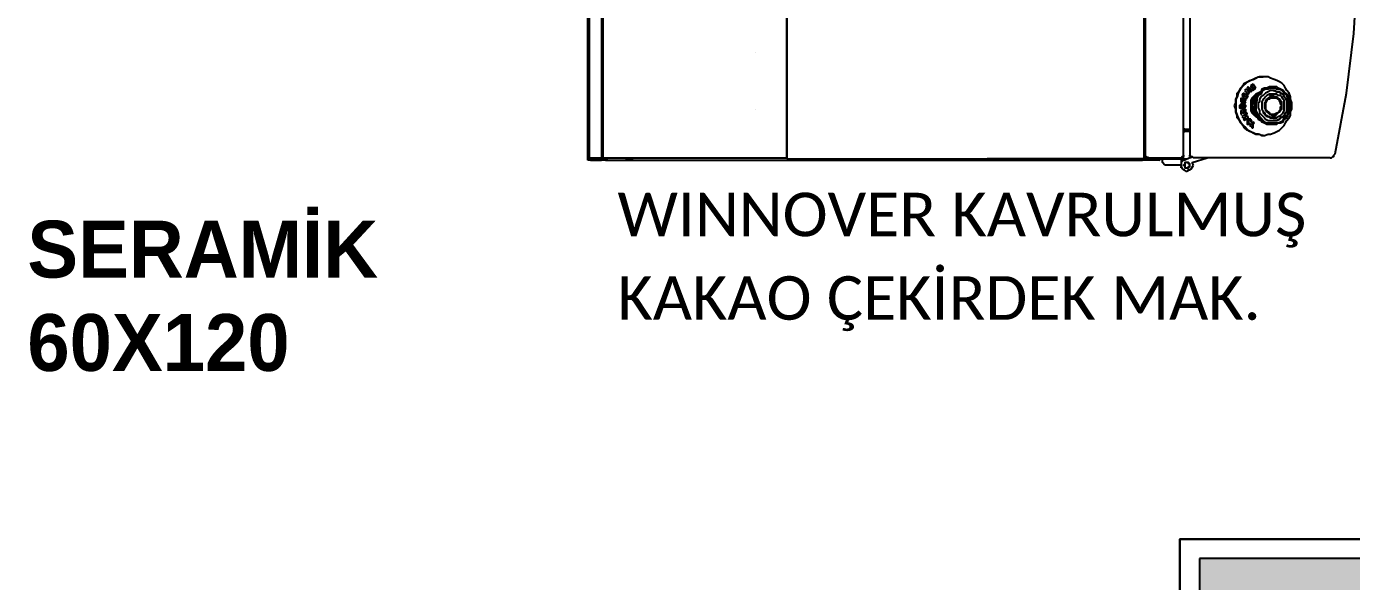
# Model space of a CAD drawing. Header units: millimetres. Extents: x 933584 to 974011, y 4545988 to 4553664.
# Drawn here: x 940089.8 to 940226.6, y 4547063.2 to 4547120.4 of the extents above; entities that cross this region are included whole.
import ezdxf

# ---------------------------------------------------------------- set-up
doc = ezdxf.new("R2010")
doc.units = ezdxf.units.MM
doc.linetypes.add('568_AVN_KES_01$0$HIDDEN', pattern=[0.375, 0.25, -0.125])
doc.layers.get('0').update_dxf_attribs({"color": 255})
for name, color, linetype in [('0-EST-MEA', 10, 'Continuous'), ('0-HSL-HTC_200', 1, 'Continuous'), ('0-LNS-SPL', 13, '568_AVN_KES_01$0$HIDDEN'), ('0-TXT-XBX_20', 3, 'Continuous'), ('2-SPS-RCN', 2, 'Continuous'), ('8-KBT-KEQ', 4, 'Continuous')]:
    doc.layers.add(name, color=color, linetype=linetype)
doc.styles.add('Calibri$001H0', font='calibri.ttf')
doc.styles.add('Century Gothic_B_3', font='GOTHICB.TTF', dxfattribs={"height": 4})

# ---------------------------------------------------------------- blocks, each defined once
blk = doc.blocks.new('FDSVBDVBDZVB')
at = {"layer": '0-HSL-HTC_200'}
h = blk.add_hatch(dxfattribs=at)
h.set_pattern_fill('ANSI33', color=256)
h.set_pattern_definition([(45, (935941.6384, 4550274.5564), (-4.490128, 4.490128), []), (45, (935946.1285, 4550274.5564), (-4.490128, 4.490128), [3.175, -1.5875])])
h.paths.add_polyline_path([(941208.16, 4549972.76), (941173.16, 4549972.76), (941173.16, 4548702.89), (941153.16, 4548702.89), (941153.16, 4548588.89), (941173.16, 4548588.89), (941173.16, 4548512.76), (941208.16, 4548512.76)])
at = {"layer": '2-SPS-RCN'}
blk.add_lwpolyline([(941208.16, 4549972.76), (941173.16, 4549972.76), (941173.16, 4548702.89), (941153.16, 4548702.89), (941153.16, 4548588.89), (941173.16, 4548588.89), (941173.16, 4548512.76), (941208.16, 4548512.76)], close=True, dxfattribs=at)
blk = doc.blocks.new('DBXCBXC')
at = {"layer": '8-KBT-KEQ'}
for p, q in [((940421.89, 4546770.86), (940421.89, 4546665.47)), ((940420.35, 4546665.22), (940420.35, 4546710.66)), ((940481.84, 4546665.73), (940481.84, 4546709.89)), ((940482.48, 4546709.89), (940482.48, 4546665.73)), ((940420.48, 4546709.76), (940420.48, 4546665.47)), ((940421.76, 4546709.76), (940421.76, 4546665.47)), ((940477.73, 4546686.01), (940477.73, 4546665.34)), ((940477.86, 4546686.01), (940477.86, 4546666.63)), ((940440.89, 4546665.34), (940440.89, 4546680.62)), ((940440.89, 4546680.62), (940440.89, 4546665.47)), ((940440.89, 4546678.57), (940440.89, 4546678.57)), ((940437.68, 4546676.38), (940437.68, 4546676.38)), ((940440.89, 4546676.9), (940440.89, 4546676.9)), ((940489.03, 4546673.05), (940488.77, 4546672.92)), ((940489.29, 4546672.66), (940489.03, 4546673.05)), ((940489.29, 4546672.66), (940489.03, 4546673.05)), ((940490.06, 4546673.82), (940490.06, 4546673.82)), ((940487.75, 4546671.63), (940487.75, 4546671.51)), ((940488.26, 4546671.51), (940487.75, 4546671.63)), ((940488.26, 4546671.51), (940487.75, 4546671.63)), ((940488, 4546672.15), (940487.87, 4546671.89)), ((940487.87, 4546671.89), (940488, 4546671.76)), ((940488.52, 4546671.89), (940488, 4546672.15)), ((940488.52, 4546671.89), (940488, 4546672.15)), ((940488.13, 4546672.02), (940488, 4546671.76)), ((940488, 4546672.02), (940488.13, 4546672.02)), ((940488, 4546671.76), (940488, 4546672.02)), ((940488, 4546671.76), (940488, 4546672.02)), ((940488, 4546672.02), (940488, 4546672.02)), ((940488, 4546671.76), (940488.13, 4546671.76)), ((940488.26, 4546672.53), (940488.13, 4546672.4)), ((940488.13, 4546672.4), (940488.52, 4546672.02)), ((940488.13, 4546671.76), (940488.26, 4546671.89)), ((940488.13, 4546671.76), (940488.26, 4546671.89)), ((940488.52, 4546672.4), (940488.26, 4546672.53)), ((940488.52, 4546672.4), (940488.26, 4546672.53)), ((940488.39, 4546671.89), (940488.26, 4546671.63)), ((940488.26, 4546671.89), (940488.39, 4546671.89)), ((940488.26, 4546671.63), (940488.52, 4546671.89)), ((940488.26, 4546671.89), (940488.26, 4546671.89)), ((940488.26, 4546671.63), (940488.39, 4546671.63)), ((940488.52, 4546672.79), (940488.39, 4546672.66)), ((940488.39, 4546672.66), (940488.52, 4546672.4)), ((940488.39, 4546672.4), (940488.64, 4546672.28)), ((940488.64, 4546672.15), (940488.39, 4546672.4)), ((940488.64, 4546672.15), (940488.39, 4546672.4)), ((940488.39, 4546672.4), (940488.39, 4546672.4)), ((940488.39, 4546671.63), (940488.52, 4546671.89)), ((940488.9, 4546672.4), (940488.52, 4546672.79)), ((940488.9, 4546672.4), (940488.52, 4546672.79)), ((940488.52, 4546672.53), (940488.77, 4546672.28)), ((940488.64, 4546672.28), (940488.52, 4546672.53)), ((940488.64, 4546672.28), (940488.52, 4546672.53)), ((940488.52, 4546672.53), (940488.52, 4546672.53)), ((940488.52, 4546672.4), (940488.52, 4546672.4)), ((940488.52, 4546672.02), (940488.64, 4546672.15)), ((940488.52, 4546672.02), (940488.64, 4546672.15)), ((940488.52, 4546671.89), (940488.52, 4546671.89)), ((940488.64, 4546672.28), (940488.64, 4546672.28)), ((940488.64, 4546672.28), (940488.64, 4546672.28)), ((940488.64, 4546672.28), (940488.64, 4546672.28)), ((940488.64, 4546672.15), (940488.64, 4546672.15)), ((940489.03, 4546672.92), (940488.77, 4546672.79)), ((940488.77, 4546672.79), (940488.9, 4546672.92)), ((940488.77, 4546672.92), (940488.77, 4546672.79)), ((940488.77, 4546672.79), (940488.9, 4546672.92)), ((940488.77, 4546672.79), (940488.9, 4546672.66)), ((940488.77, 4546672.28), (940488.9, 4546672.4)), ((940488.77, 4546672.28), (940488.9, 4546672.4)), ((940488.9, 4546672.92), (940489.03, 4546672.92)), ((940488.9, 4546672.92), (940488.9, 4546672.92)), ((940488.9, 4546672.66), (940489.03, 4546672.79)), ((940488.9, 4546672.66), (940489.03, 4546672.79)), ((940489.16, 4546672.66), (940488.9, 4546672.53)), ((940488.9, 4546672.53), (940489.03, 4546672.4)), ((940488.9, 4546672.4), (940488.9, 4546672.4)), ((940489.03, 4546672.79), (940489.16, 4546672.66)), ((940489.03, 4546672.79), (940489.03, 4546672.79)), ((940489.03, 4546672.4), (940489.29, 4546672.66)), ((940489.03, 4546672.4), (940489.29, 4546672.66)), ((940489.29, 4546672.66), (940489.29, 4546672.66)), ((940490.7, 4546671.89), (940490.83, 4546672.02)), ((940490.7, 4546671.89), (940490.83, 4546672.02)), ((940490.83, 4546671.89), (940490.7, 4546671.89)), ((940490.7, 4546671.89), (940490.7, 4546671.89)), ((940490.83, 4546671.89), (940490.7, 4546671.89)), ((940490.83, 4546672.02), (940490.83, 4546672.02)), ((940490.83, 4546671.89), (940490.83, 4546671.89)), ((940490.83, 4546671.89), (940490.83, 4546671.89)), ((940490.96, 4546672.79), (940491.08, 4546672.79)), ((940491.08, 4546672.02), (940491.08, 4546672.02)), ((940491.08, 4546672.02), (940491.08, 4546672.02)), ((940491.21, 4546672.02), (940491.08, 4546671.89)), ((940491.08, 4546671.89), (940491.08, 4546671.89)), ((940491.08, 4546671.76), (940491.08, 4546671.76)), ((940437.68, 4546670.48), (940437.68, 4546670.48)), ((940487.75, 4546671.25), (940487.87, 4546671.25)), ((940487.87, 4546670.86), (940487.75, 4546670.86)), ((940487.75, 4546670.86), (940487.75, 4546670.74)), ((940487.75, 4546670.86), (940487.75, 4546670.74)), ((940487.87, 4546670.86), (940487.75, 4546670.86)), ((940487.75, 4546670.86), (940487.75, 4546670.86)), ((940487.75, 4546670.74), (940487.75, 4546670.61)), ((940487.75, 4546670.74), (940487.75, 4546670.61)), ((940487.75, 4546670.74), (940487.75, 4546670.74)), ((940487.75, 4546670.61), (940487.87, 4546670.61)), ((940487.75, 4546670.61), (940487.87, 4546670.61)), ((940487.75, 4546670.61), (940487.87, 4546670.61)), ((940487.75, 4546670.61), (940487.87, 4546670.61)), ((940487.75, 4546670.61), (940487.75, 4546670.61)), ((940488.26, 4546670.48), (940487.75, 4546670.35)), ((940487.75, 4546670.35), (940487.75, 4546669.96)), ((940487.87, 4546671.51), (940487.87, 4546671.38)), ((940487.87, 4546671.51), (940487.87, 4546671.51)), ((940487.87, 4546671.51), (940487.87, 4546671.51)), ((940487.87, 4546671.51), (940487.87, 4546671.38)), ((940488, 4546671.51), (940487.87, 4546671.51)), ((940487.87, 4546671.51), (940487.87, 4546671.51)), ((940487.87, 4546671.38), (940487.87, 4546671.38)), ((940487.87, 4546671.38), (940487.87, 4546671.38)), ((940487.87, 4546671.38), (940487.87, 4546671.38)), ((940487.87, 4546671.38), (940487.87, 4546671.38)), ((940487.87, 4546671.38), (940488, 4546671.38)), ((940487.87, 4546671.38), (940487.87, 4546671.38)), ((940487.87, 4546671.38), (940487.87, 4546671.38)), ((940487.87, 4546671.25), (940488, 4546671.25)), ((940487.87, 4546671.25), (940488, 4546671.25)), ((940487.87, 4546670.86), (940487.87, 4546670.86)), ((940487.87, 4546670.74), (940487.87, 4546670.61)), ((940488, 4546670.74), (940487.87, 4546670.74)), ((940487.87, 4546670.61), (940487.87, 4546670.61)), ((940487.87, 4546670.61), (940488.13, 4546670.61)), ((940487.87, 4546670.61), (940487.87, 4546670.61)), ((940487.87, 4546670.61), (940488.13, 4546670.61)), ((940487.87, 4546670.61), (940487.87, 4546670.61)), ((940487.87, 4546670.61), (940487.87, 4546670.61)), ((940487.87, 4546670.22), (940488, 4546670.09)), ((940487.87, 4546670.22), (940487.87, 4546670.22)), ((940487.87, 4546669.96), (940487.87, 4546670.22)), ((940487.87, 4546669.96), (940487.87, 4546670.22)), ((940487.87, 4546670.22), (940487.87, 4546670.22)), ((940487.87, 4546670.22), (940487.87, 4546670.22)), ((940487.87, 4546670.22), (940487.87, 4546670.22)), ((940488, 4546671.38), (940488, 4546671.51)), ((940488, 4546671.38), (940488.13, 4546671.38)), ((940488.26, 4546671.25), (940488, 4546671.38)), ((940488, 4546671.38), (940488.13, 4546671.38)), ((940488.26, 4546671.25), (940488, 4546671.38)), ((940488, 4546671.38), (940488, 4546671.38)), ((940488, 4546671.38), (940488, 4546671.38)), ((940488, 4546671.25), (940488.13, 4546670.99)), ((940488, 4546671.25), (940488, 4546671.25)), ((940488.13, 4546670.74), (940488, 4546670.74)), ((940488, 4546670.74), (940488, 4546670.74)), ((940488, 4546670.74), (940488, 4546670.74)), ((940488, 4546670.74), (940488, 4546670.74)), ((940488, 4546670.22), (940488.13, 4546670.35)), ((940488, 4546670.22), (940488.13, 4546670.35)), ((940488.13, 4546670.09), (940488, 4546670.22)), ((940488.13, 4546670.09), (940488, 4546670.22)), ((940488, 4546670.22), (940488, 4546670.22)), ((940488.13, 4546671.38), (940488.26, 4546671.38)), ((940488.13, 4546671.38), (940488.13, 4546671.38)), ((940488.13, 4546670.99), (940488.26, 4546671.25)), ((940488.13, 4546670.99), (940488.26, 4546671.25)), ((940488.13, 4546670.74), (940488.13, 4546670.74)), ((940488.13, 4546670.61), (940488.26, 4546670.74)), ((940488.13, 4546670.61), (940488.26, 4546670.74)), ((940488.13, 4546670.61), (940488.13, 4546670.61)), ((940488.13, 4546670.35), (940488.26, 4546670.09)), ((940488.13, 4546670.35), (940488.13, 4546670.35)), ((940488.26, 4546671.38), (940488.26, 4546671.51)), ((940488.26, 4546671.38), (940488.26, 4546671.51)), ((940488.26, 4546671.51), (940488.26, 4546671.51)), ((940488.26, 4546671.25), (940488.26, 4546671.25)), ((940488.26, 4546670.74), (940488.26, 4546670.74)), ((940488.26, 4546670.09), (940488.26, 4546670.48)), ((940488.26, 4546670.09), (940488.26, 4546670.48)), ((940440.89, 4546669.96), (940440.89, 4546669.96)), ((940440.89, 4546668.94), (940440.89, 4546668.55)), ((940487.75, 4546669.96), (940487.87, 4546669.96)), ((940487.75, 4546669.96), (940487.87, 4546669.96)), ((940488.39, 4546670.09), (940487.87, 4546669.71)), ((940487.87, 4546669.96), (940487.87, 4546669.96)), ((940487.87, 4546669.71), (940488, 4546669.58)), ((940488, 4546670.09), (940488.13, 4546670.09)), ((940488, 4546670.09), (940488.13, 4546670.09)), ((940488.26, 4546669.58), (940488, 4546669.45)), ((940488, 4546669.58), (940488.26, 4546669.58)), ((940488, 4546669.58), (940488.26, 4546669.58)), ((940488, 4546669.45), (940488.13, 4546669.32)), ((940488.13, 4546670.09), (940488.13, 4546670.09)), ((940488.13, 4546669.71), (940488.39, 4546669.96)), ((940488.13, 4546669.71), (940488.39, 4546669.96)), ((940488.52, 4546669.71), (940488.13, 4546669.71)), ((940488.13, 4546669.71), (940488.13, 4546669.71)), ((940488.13, 4546669.32), (940488.52, 4546669.58)), ((940488.13, 4546669.32), (940488.52, 4546669.58)), ((940488.26, 4546670.09), (940488.26, 4546670.09)), ((940488.26, 4546670.09), (940488.26, 4546670.09)), ((940488.26, 4546670.09), (940488.26, 4546670.09)), ((940488.26, 4546669.58), (940488.26, 4546669.58)), ((940488.39, 4546669.96), (940488.39, 4546670.09)), ((940488.39, 4546669.96), (940488.39, 4546670.09)), ((940488.39, 4546669.96), (940488.39, 4546669.96)), ((940488.52, 4546669.58), (940488.52, 4546669.71)), ((940488.52, 4546669.58), (940488.52, 4546669.71)), ((940488.52, 4546669.58), (940488.52, 4546669.58)), ((940488.64, 4546669.32), (940488.52, 4546669.32)), ((940488.52, 4546669.32), (940488.52, 4546669.19)), ((940488.52, 4546669.32), (940488.52, 4546669.19)), ((940488.64, 4546669.32), (940488.52, 4546669.32)), ((940488.52, 4546669.32), (940488.52, 4546669.32)), ((940488.52, 4546669.19), (940488.52, 4546669.07)), ((940488.52, 4546669.19), (940488.52, 4546669.07)), ((940488.52, 4546669.19), (940488.52, 4546669.19)), ((940488.52, 4546669.07), (940488.52, 4546669.07)), ((940488.52, 4546669.07), (940488.64, 4546669.07)), ((940488.52, 4546669.07), (940488.64, 4546669.07)), ((940488.52, 4546669.07), (940488.52, 4546669.07)), ((940488.52, 4546669.07), (940488.52, 4546669.07)), ((940488.52, 4546669.07), (940488.52, 4546669.07)), ((940488.52, 4546668.94), (940488.64, 4546668.94)), ((940488.52, 4546668.94), (940488.52, 4546668.94)), ((940488.64, 4546668.94), (940488.52, 4546668.94)), ((940488.77, 4546669.45), (940488.64, 4546669.45)), ((940488.77, 4546669.32), (940488.64, 4546669.32)), ((940488.64, 4546669.32), (940488.64, 4546669.32)), ((940488.64, 4546668.94), (940488.64, 4546669.07)), ((940488.64, 4546669.07), (940488.64, 4546668.94)), ((940488.64, 4546669.07), (940488.64, 4546669.07)), ((940488.9, 4546668.94), (940488.64, 4546668.81)), ((940488.64, 4546668.94), (940488.64, 4546668.94)), ((940488.77, 4546669.45), (940488.77, 4546669.45)), ((940488.77, 4546669.19), (940488.77, 4546669.32)), ((940488.77, 4546669.19), (940488.77, 4546669.19)), ((940488.77, 4546669.19), (940488.9, 4546669.19)), ((940488.77, 4546669.19), (940488.77, 4546669.19)), ((940488.9, 4546669.19), (940488.77, 4546669.19)), ((940488.9, 4546669.19), (940488.9, 4546669.32)), ((940488.9, 4546669.19), (940488.9, 4546669.32)), ((940488.9, 4546669.32), (940488.9, 4546669.32)), ((940489.03, 4546669.19), (940488.9, 4546668.94)), ((940488.9, 4546669.19), (940488.9, 4546669.19)), ((940489.16, 4546669.07), (940489.03, 4546669.19)), ((940489.16, 4546669.07), (940489.03, 4546669.19)), ((940489.03, 4546668.94), (940489.16, 4546669.07)), ((940489.03, 4546668.94), (940489.16, 4546669.07)), ((940489.03, 4546668.55), (940489.03, 4546668.94)), ((940489.03, 4546668.55), (940489.03, 4546668.94)), ((940489.03, 4546668.94), (940489.03, 4546668.94)), ((940489.16, 4546669.07), (940489.16, 4546669.07)), ((940490.96, 4546669.71), (940490.96, 4546669.84)), ((940490.96, 4546669.84), (940490.96, 4546669.84)), ((940490.96, 4546669.71), (940490.96, 4546669.71)), ((940490.96, 4546669.71), (940490.96, 4546669.71)), ((940490.96, 4546669.71), (940491.08, 4546669.71)), ((940491.08, 4546668.94), (940490.96, 4546668.94)), ((940491.08, 4546669.84), (940491.08, 4546669.84)), ((940491.08, 4546669.71), (940491.08, 4546669.71)), ((940491.08, 4546669.58), (940491.08, 4546669.58)), ((940491.21, 4546669.84), (940491.34, 4546669.84)), ((940491.21, 4546669.84), (940491.21, 4546669.84)), ((940491.21, 4546669.84), (940491.21, 4546669.84)), ((940491.34, 4546669.84), (940491.34, 4546669.71)), ((940421.89, 4546668.68), (940421.89, 4546668.68)), ((940421.89, 4546668.68), (940421.89, 4546668.17)), ((940421.89, 4546668.17), (940421.89, 4546668.17)), ((940421.89, 4546668.17), (940421.89, 4546667.65)), ((940421.89, 4546667.65), (940421.89, 4546667.65)), ((940440.89, 4546668.55), (940440.89, 4546666.63)), ((940440.89, 4546668.55), (940440.89, 4546668.55)), ((940440.89, 4546668.55), (940440.89, 4546668.55)), ((940440.89, 4546668.42), (940440.89, 4546668.42)), ((940481.97, 4546668.42), (940481.84, 4546668.42)), ((940481.97, 4546668.3), (940481.84, 4546668.3)), ((940481.97, 4546668.42), (940482.48, 4546668.42)), ((940482.48, 4546668.3), (940481.97, 4546668.3)), ((940482.48, 4546668.17), (940481.97, 4546668.17)), ((940488.64, 4546668.81), (940488.77, 4546668.68)), ((940488.77, 4546668.68), (940488.9, 4546668.81)), ((940488.77, 4546668.68), (940488.9, 4546668.81)), ((940488.9, 4546668.81), (940488.9, 4546668.55)), ((940488.9, 4546668.81), (940488.9, 4546668.81)), ((940488.9, 4546668.55), (940489.03, 4546668.55)), ((940490.06, 4546667.78), (940490.06, 4546667.78)), ((940421.89, 4546666.37), (940421.76, 4546666.37)), ((940421.76, 4546666.37), (940421.89, 4546666.37)), ((940440.89, 4546666.5), (940440.89, 4546666.63)), ((940440.89, 4546666.24), (940440.89, 4546666.24)), ((940477.73, 4546666.76), (940477.86, 4546666.63)), ((940477.86, 4546666.63), (940477.73, 4546666.76)), ((940477.86, 4546666.63), (940477.73, 4546666.63)), ((940477.86, 4546666.63), (940477.86, 4546665.73)), ((940420.48, 4546665.34), (940420.35, 4546665.22)), ((940420.35, 4546665.22), (940420.48, 4546665.34)), ((940420.74, 4546665.22), (940420.35, 4546665.22)), ((940420.74, 4546665.47), (940421.76, 4546665.47)), ((940420.74, 4546665.22), (940420.74, 4546665.34)), ((940420.74, 4546665.34), (940421.64, 4546665.34)), ((940420.74, 4546665.22), (940421.64, 4546665.22)), ((940422.28, 4546665.22), (940421.64, 4546665.22)), ((940421.89, 4546665.47), (940426.9, 4546665.47)), ((940422.15, 4546665.34), (940422.15, 4546665.47)), ((940422.28, 4546665.22), (940477.48, 4546665.22)), ((940424.33, 4546665.34), (940424.2, 4546665.47)), ((940424.33, 4546665.34), (940424.97, 4546665.34)), ((940425.1, 4546665.47), (940424.97, 4546665.34)), ((940426.9, 4546665.47), (940440.38, 4546665.47)), ((940440.38, 4546665.47), (940440.89, 4546665.47)), ((940440.89, 4546665.73), (940440.89, 4546665.73)), ((940440.89, 4546665.47), (940440.89, 4546665.47)), ((940440.89, 4546665.34), (940441.28, 4546665.34)), ((940441.28, 4546665.34), (940461.56, 4546665.34)), ((940477.73, 4546665.34), (940461.56, 4546665.34)), ((940479.4, 4546665.22), (940477.48, 4546665.22)), ((940478.25, 4546665.47), (940481.58, 4546665.47)), ((940478.25, 4546665.34), (940478.25, 4546665.47)), ((940478.25, 4546665.47), (940481.58, 4546665.47)), ((940478.25, 4546665.34), (940481.58, 4546665.34)), ((940479.02, 4546665.47), (940479.02, 4546665.47)), ((940479.15, 4546665.34), (940479.4, 4546665.22)), ((940479.4, 4546665.22), (940479.15, 4546665.34)), ((940479.4, 4546665.47), (940479.4, 4546665.47)), ((940479.4, 4546665.34), (940479.4, 4546665.22)), ((940479.66, 4546664.96), (940479.66, 4546665.34)), ((940479.92, 4546664.7), (940479.66, 4546664.96)), ((940480.3, 4546665.47), (940480.3, 4546665.47)), ((940480.69, 4546665.47), (940480.69, 4546665.47)), ((940481.2, 4546665.47), (940481.2, 4546665.47)), ((940481.58, 4546665.47), (940481.58, 4546665.34)), ((940481.58, 4546665.34), (940481.58, 4546664.7)), ((940481.58, 4546665.34), (940481.71, 4546665.34)), ((940481.71, 4546665.34), (940482.1, 4546665.34)), ((940481.84, 4546665.73), (940481.84, 4546665.6)), ((940481.84, 4546665.6), (940481.84, 4546665.6)), ((940482.48, 4546665.47), (940481.97, 4546665.22)), ((940482.48, 4546665.6), (940482.48, 4546665.73)), ((940482.61, 4546665.6), (940482.48, 4546665.6)), ((940482.61, 4546665.47), (940482.48, 4546665.47)), ((940482.74, 4546665.6), (940482.61, 4546665.47)), ((940482.61, 4546665.47), (940482.61, 4546665.47)), ((940482.74, 4546664.96), (940484.28, 4546665.47)), ((940482.87, 4546664.7), (940482.74, 4546664.96)), ((940482.74, 4546664.96), (940482.74, 4546664.83)), ((940482.87, 4546665.47), (940482.87, 4546665.47)), ((940482.87, 4546665.47), (940482.87, 4546665.47)), ((940496.99, 4546665.47), (940482.87, 4546665.47)), ((940484.28, 4546665.47), (940484.28, 4546665.47)), ((940481.58, 4546664.7), (940479.92, 4546664.7)), ((940481.58, 4546664.7), (940481.58, 4546664.7)), ((940481.58, 4546664.57), (940481.71, 4546664.32)), ((940481.58, 4546664.44), (940481.58, 4546664.57)), ((940481.71, 4546664.44), (940481.58, 4546664.44)), ((940481.71, 4546664.32), (940482.1, 4546664.06)), ((940481.84, 4546664.19), (940481.84, 4546664.19)), ((940481.97, 4546664.19), (940481.84, 4546664.19)), ((940482.1, 4546664.06), (940482.61, 4546664.32)), ((940482.48, 4546664.19), (940482.23, 4546664.19)), ((940482.61, 4546664.32), (940482.48, 4546664.19)), ((940482.61, 4546664.32), (940482.87, 4546664.7)), ((940482.74, 4546664.44), (940482.61, 4546664.32)), ((940482.74, 4546664.57), (940482.74, 4546664.44))]:
    blk.add_line(p, q, dxfattribs=at)
for points in [[(940497.5, 4546665.86), (940498.66, 4546672.15), (940499.43, 4546678.31), (940499.81, 4546684.6), (940499.81, 4546691.02), (940499.43, 4546697.31), (940498.66, 4546703.6), (940497.5, 4546709.76)], [(940487.1, 4546670.86), (940487.23, 4546671.12), (940487.23, 4546671.51), (940487.36, 4546671.76), (940487.36, 4546672.15), (940487.62, 4546672.4), (940487.75, 4546672.66), (940488, 4546672.92), (940488.13, 4546673.17), (940488.39, 4546673.3), (940488.64, 4546673.43), (940489.03, 4546673.56), (940489.29, 4546673.69), (940489.54, 4546673.82), (940489.93, 4546673.82), (940490.06, 4546673.82)], [(940489.54, 4546672.15), (940489.29, 4546672.02), (940489.16, 4546671.89), (940488.9, 4546671.63), (940488.77, 4546671.38), (940488.77, 4546671.12), (940488.77, 4546670.86), (940488.77, 4546670.61), (940488.77, 4546670.35), (940488.9, 4546670.09), (940489.16, 4546669.84), (940489.29, 4546669.71), (940489.54, 4546669.58)], [(940489.54, 4546672.02), (940489.29, 4546671.89), (940489.16, 4546671.76), (940489.03, 4546671.51), (940488.9, 4546671.25), (940488.9, 4546671.12), (940488.9, 4546670.86)], [(940489.29, 4546671.76), (940489.16, 4546671.63), (940489.03, 4546671.38), (940489.03, 4546671.12), (940488.9, 4546670.86)], [(940490.96, 4546672.79), (940490.7, 4546672.79), (940490.44, 4546672.66), (940490.19, 4546672.66), (940489.93, 4546672.53), (940489.8, 4546672.28), (940489.54, 4546672.15), (940489.42, 4546671.89), (940489.29, 4546671.76), (940489.16, 4546671.51), (940489.16, 4546671.25), (940489.16, 4546670.99), (940489.16, 4546670.74), (940489.16, 4546670.48), (940489.16, 4546670.22), (940489.29, 4546669.96), (940489.42, 4546669.71), (940489.54, 4546669.45), (940489.8, 4546669.32), (940489.93, 4546669.19), (940490.19, 4546669.07), (940490.44, 4546668.94), (940490.7, 4546668.94), (940490.96, 4546668.94)], [(940491.08, 4546672.02), (940490.83, 4546672.02), (940490.7, 4546672.02), (940490.44, 4546671.89), (940490.31, 4546671.76), (940490.19, 4546671.63), (940490.06, 4546671.51), (940489.93, 4546671.25), (940489.93, 4546671.12), (940489.93, 4546670.86), (940489.93, 4546670.74), (940489.93, 4546670.48), (940490.06, 4546670.22), (940490.06, 4546670.09), (940490.19, 4546669.96), (940490.44, 4546669.84), (940490.57, 4546669.71), (940490.83, 4546669.58), (940490.96, 4546669.58), (940491.08, 4546669.58)], [(940491.08, 4546671.76), (940490.96, 4546671.76), (940490.83, 4546671.76), (940490.7, 4546671.63), (940490.57, 4546671.51), (940490.44, 4546671.38), (940490.31, 4546671.25), (940490.19, 4546671.12), (940490.19, 4546670.99), (940490.19, 4546670.86)], [(940491.21, 4546672.02), (940490.96, 4546672.02), (940490.83, 4546672.02)], [(940491.08, 4546672.02), (940490.96, 4546672.02), (940490.83, 4546672.02)], [(940491.08, 4546671.89), (940490.96, 4546671.89), (940490.83, 4546671.89)], [(940491.08, 4546672.4), (940491.21, 4546672.4), (940491.47, 4546672.28), (940491.73, 4546672.28), (940491.85, 4546672.15), (940492.11, 4546672.02), (940492.24, 4546671.76), (940492.37, 4546671.63), (940492.5, 4546671.38), (940492.5, 4546671.25), (940492.5, 4546670.99), (940492.5, 4546670.74), (940492.5, 4546670.48), (940492.5, 4546670.22), (940492.37, 4546670.09), (940492.24, 4546669.84), (940492.11, 4546669.71), (940491.85, 4546669.58), (940491.73, 4546669.45), (940491.47, 4546669.32), (940491.21, 4546669.32), (940491.08, 4546669.32)], [(940491.08, 4546669.96), (940491.21, 4546669.96), (940491.47, 4546670.09), (940491.6, 4546670.09), (940491.73, 4546670.22), (940491.85, 4546670.35), (940491.85, 4546670.48), (940491.85, 4546670.74), (940491.98, 4546670.86), (940491.85, 4546670.99), (940491.85, 4546671.12), (940491.85, 4546671.25), (940491.73, 4546671.38), (940491.6, 4546671.51), (940491.47, 4546671.63), (940491.21, 4546671.63), (940491.08, 4546671.63)], [(940490.06, 4546667.78), (940489.93, 4546667.78), (940489.54, 4546667.91), (940489.29, 4546667.91), (940489.03, 4546668.04), (940488.64, 4546668.17), (940488.39, 4546668.3), (940488.13, 4546668.55), (940488, 4546668.81), (940487.75, 4546669.07), (940487.62, 4546669.32), (940487.36, 4546669.58), (940487.36, 4546669.84), (940487.23, 4546670.22), (940487.23, 4546670.48), (940487.1, 4546670.86)], [(940487.87, 4546670.99), (940487.75, 4546670.99), (940487.75, 4546670.86), (940487.62, 4546670.86), (940487.62, 4546670.74)], [(940487.62, 4546670.74), (940487.62, 4546670.61), (940487.75, 4546670.61)], [(940487.75, 4546671.51), (940487.75, 4546671.38), (940487.75, 4546671.25)], [(940488.26, 4546670.74), (940488.26, 4546670.86), (940488.13, 4546670.86), (940488.13, 4546670.99), (940488, 4546670.99), (940487.87, 4546670.99)], [(940488.26, 4546670.74), (940488.26, 4546670.86), (940488.13, 4546670.86), (940488.13, 4546670.99), (940488, 4546670.99), (940487.87, 4546670.99)], [(940488.13, 4546670.74), (940488.13, 4546670.86), (940488, 4546670.86), (940487.87, 4546670.86)], [(940488.9, 4546670.86), (940489.03, 4546670.61), (940489.03, 4546670.35), (940489.16, 4546670.09), (940489.29, 4546669.84)], [(940488.9, 4546670.86), (940488.9, 4546670.61), (940488.9, 4546670.35), (940489.03, 4546670.09), (940489.16, 4546669.96), (940489.29, 4546669.71), (940489.54, 4546669.58)], [(940490.19, 4546670.86), (940490.19, 4546670.61), (940490.31, 4546670.48), (940490.31, 4546670.35), (940490.44, 4546670.22), (940490.57, 4546670.09), (940490.7, 4546669.96), (940490.96, 4546669.96), (940491.08, 4546669.84)], [(940488.77, 4546669.45), (940488.64, 4546669.45), (940488.52, 4546669.45), (940488.39, 4546669.45), (940488.39, 4546669.32)], [(940488.39, 4546669.32), (940488.39, 4546669.19), (940488.39, 4546669.07)], [(940488.39, 4546669.07), (940488.39, 4546668.94), (940488.52, 4546668.94)], [(940488.9, 4546669.32), (940488.77, 4546669.32), (940488.77, 4546669.45)], [(940488.9, 4546669.32), (940488.77, 4546669.32), (940488.77, 4546669.45)], [(940490.96, 4546669.84), (940491.08, 4546669.84), (940491.21, 4546669.84)], [(940490.96, 4546669.71), (940491.08, 4546669.71), (940491.34, 4546669.71)], [(940481.97, 4546668.17), (940481.84, 4546668.17), (940481.84, 4546668.04)], [(940420.48, 4546665.47), (940420.61, 4546665.47), (940420.74, 4546665.47)], [(940420.48, 4546665.47), (940420.48, 4546665.34), (940420.61, 4546665.22), (940420.74, 4546665.22)], [(940420.61, 4546665.47), (940420.61, 4546665.34), (940420.74, 4546665.34)], [(940421.64, 4546665.22), (940421.76, 4546665.22), (940421.89, 4546665.34), (940421.89, 4546665.47)], [(940421.64, 4546665.34), (940421.76, 4546665.34), (940421.76, 4546665.47)], [(940422.02, 4546665.47), (940422.02, 4546665.34), (940422.15, 4546665.22), (940422.28, 4546665.22)], [(940422.15, 4546665.47), (940422.15, 4546665.34), (940422.28, 4546665.34), (940422.28, 4546665.22)], [(940477.48, 4546665.22), (940477.48, 4546665.34), (940477.61, 4546665.34)], [(940477.48, 4546665.22), (940477.61, 4546665.22), (940477.73, 4546665.34)], [(940477.86, 4546665.73), (940477.86, 4546665.6), (940477.99, 4546665.6), (940478.12, 4546665.47), (940478.25, 4546665.47)], [(940477.86, 4546665.73), (940477.86, 4546665.6), (940477.86, 4546665.47), (940477.99, 4546665.47), (940477.99, 4546665.34), (940478.12, 4546665.34), (940478.25, 4546665.34)], [(940478.12, 4546665.6), (940478.12, 4546665.47), (940478.25, 4546665.47)], [(940481.58, 4546665.47), (940481.71, 4546665.6), (940481.84, 4546665.6), (940481.84, 4546665.73)], [(940481.58, 4546665.47), (940481.71, 4546665.47), (940481.71, 4546665.6)], [(940481.58, 4546665.34), (940481.71, 4546665.34), (940481.71, 4546665.47), (940481.84, 4546665.47), (940481.84, 4546665.6)], [(940481.97, 4546665.22), (940481.84, 4546665.22), (940481.71, 4546665.09), (940481.58, 4546664.96), (940481.58, 4546664.83), (940481.58, 4546664.7), (940481.58, 4546664.57)], [(940482.48, 4546665.73), (940482.61, 4546665.6), (940482.74, 4546665.6), (940482.87, 4546665.47)], [(940482.48, 4546665.6), (940482.61, 4546665.6), (940482.74, 4546665.6)], [(940496.99, 4546665.47), (940497.12, 4546665.47), (940497.25, 4546665.6), (940497.37, 4546665.6), (940497.37, 4546665.73), (940497.5, 4546665.86)]]:
    blk.add_lwpolyline(points, dxfattribs=at)
for points in [[(940487.23, 4546670.86), (940487.23, 4546670.48), (940487.23, 4546670.22), (940487.36, 4546669.84), (940487.49, 4546669.58), (940487.62, 4546669.32), (940487.75, 4546669.07), (940488, 4546668.81), (940488.26, 4546668.55), (940488.52, 4546668.3), (940488.77, 4546668.17), (940489.03, 4546668.04), (940489.29, 4546667.91), (940489.67, 4546667.91), (940489.93, 4546667.78), (940490.19, 4546667.78), (940490.57, 4546667.91), (940490.83, 4546667.91), (940491.21, 4546668.04), (940491.47, 4546668.17), (940491.73, 4546668.3), (940491.98, 4546668.55), (940492.24, 4546668.81), (940492.37, 4546669.07), (940492.5, 4546669.32), (940492.75, 4546669.58), (940492.88, 4546669.84), (940492.88, 4546670.22), (940493.01, 4546670.48), (940493.01, 4546670.86), (940493.01, 4546671.12), (940492.88, 4546671.51), (940492.88, 4546671.76), (940492.75, 4546672.15), (940492.5, 4546672.4), (940492.37, 4546672.66), (940492.24, 4546672.92), (940491.98, 4546673.17), (940491.73, 4546673.3), (940491.47, 4546673.43), (940491.21, 4546673.56), (940490.83, 4546673.69), (940490.57, 4546673.82), (940490.19, 4546673.82), (940489.93, 4546673.82), (940489.67, 4546673.82), (940489.29, 4546673.69), (940489.03, 4546673.56), (940488.77, 4546673.43), (940488.52, 4546673.3), (940488.26, 4546673.17), (940488, 4546672.92), (940487.75, 4546672.66), (940487.62, 4546672.4), (940487.49, 4546672.15), (940487.36, 4546671.76), (940487.23, 4546671.51), (940487.23, 4546671.12)], [(940489.16, 4546670.86), (940489.16, 4546670.61), (940489.29, 4546670.35), (940489.29, 4546670.09), (940489.42, 4546669.84), (940489.54, 4546669.58), (940489.8, 4546669.45), (940489.93, 4546669.19), (940490.19, 4546669.07), (940490.44, 4546669.07), (940490.7, 4546668.94), (940490.96, 4546668.94), (940491.21, 4546668.94), (940491.47, 4546668.94), (940491.6, 4546669.07), (940491.85, 4546669.07), (940492.11, 4546669.19), (940492.24, 4546669.45), (940492.5, 4546669.58), (940492.62, 4546669.84), (940492.75, 4546670.09), (940492.88, 4546670.35), (940492.88, 4546670.61), (940492.88, 4546670.86), (940492.88, 4546671.12), (940492.88, 4546671.38), (940492.75, 4546671.63), (940492.62, 4546671.89), (940492.5, 4546672.02), (940492.24, 4546672.28), (940492.11, 4546672.4), (940491.85, 4546672.53), (940491.6, 4546672.66), (940491.47, 4546672.79), (940491.21, 4546672.79), (940490.96, 4546672.79), (940490.7, 4546672.79), (940490.44, 4546672.66), (940490.19, 4546672.53), (940489.93, 4546672.4), (940489.8, 4546672.28), (940489.54, 4546672.02), (940489.42, 4546671.89), (940489.29, 4546671.63), (940489.29, 4546671.38), (940489.16, 4546671.12)], [(940491.08, 4546672.66), (940490.83, 4546672.66), (940490.57, 4546672.53), (940490.31, 4546672.53), (940490.06, 4546672.4), (940489.93, 4546672.28), (940489.8, 4546672.02), (940489.54, 4546671.89), (940489.42, 4546671.63), (940489.42, 4546671.38), (940489.29, 4546671.12), (940489.29, 4546670.86), (940489.29, 4546670.61), (940489.29, 4546670.35), (940489.42, 4546670.09), (940489.54, 4546669.96), (940489.67, 4546669.71), (940489.8, 4546669.58), (940490.06, 4546669.32), (940490.19, 4546669.19), (940490.44, 4546669.07), (940490.7, 4546669.07), (940490.96, 4546669.07), (940491.21, 4546669.07), (940491.47, 4546669.07), (940491.6, 4546669.07), (940491.85, 4546669.19), (940492.11, 4546669.32), (940492.24, 4546669.58), (940492.37, 4546669.71), (940492.62, 4546669.96), (940492.62, 4546670.09), (940492.75, 4546670.35), (940492.75, 4546670.61), (940492.75, 4546670.86), (940492.75, 4546671.12), (940492.75, 4546671.38), (940492.62, 4546671.63), (940492.5, 4546671.89), (940492.37, 4546672.02), (940492.11, 4546672.28), (940491.98, 4546672.4), (940491.73, 4546672.53), (940491.47, 4546672.53), (940491.34, 4546672.66)], [(940489.54, 4546670.86), (940489.54, 4546670.61), (940489.67, 4546670.35), (940489.67, 4546670.09), (940489.8, 4546669.96), (940490.06, 4546669.71), (940490.19, 4546669.58), (940490.31, 4546669.45), (940490.57, 4546669.32), (940490.83, 4546669.32), (940490.96, 4546669.32), (940491.21, 4546669.32), (940491.47, 4546669.32), (940491.73, 4546669.45), (940491.85, 4546669.58), (940492.11, 4546669.71), (940492.24, 4546669.84), (940492.37, 4546670.09), (940492.5, 4546670.22), (940492.5, 4546670.48), (940492.5, 4546670.74), (940492.5, 4546670.99), (940492.5, 4546671.25), (940492.5, 4546671.38), (940492.37, 4546671.63), (940492.24, 4546671.76), (940492.11, 4546672.02), (940491.85, 4546672.15), (940491.73, 4546672.28), (940491.47, 4546672.28), (940491.21, 4546672.4), (940490.96, 4546672.4), (940490.83, 4546672.4), (940490.57, 4546672.28), (940490.31, 4546672.15), (940490.19, 4546672.02), (940490.06, 4546671.89), (940489.8, 4546671.76), (940489.67, 4546671.51), (940489.67, 4546671.25), (940489.54, 4546671.12)], [(940489.93, 4546670.86), (940489.93, 4546670.61), (940489.93, 4546670.48), (940490.06, 4546670.22), (940490.19, 4546670.09), (940490.31, 4546669.84), (940490.44, 4546669.71), (940490.7, 4546669.71), (940490.83, 4546669.58), (940491.08, 4546669.58), (940491.21, 4546669.58), (940491.47, 4546669.58), (940491.6, 4546669.71), (940491.85, 4546669.84), (940491.98, 4546669.96), (940492.11, 4546670.09), (940492.24, 4546670.35), (940492.24, 4546670.48), (940492.24, 4546670.74), (940492.24, 4546670.99), (940492.24, 4546671.12), (940492.24, 4546671.38), (940492.11, 4546671.51), (940491.98, 4546671.76), (940491.85, 4546671.89), (940491.6, 4546671.89), (940491.47, 4546672.02), (940491.21, 4546672.02), (940491.08, 4546672.02), (940490.83, 4546672.02), (940490.7, 4546672.02), (940490.44, 4546671.89), (940490.31, 4546671.76), (940490.19, 4546671.63), (940490.06, 4546671.51), (940489.93, 4546671.25), (940489.93, 4546670.99)], [(940490.19, 4546670.86), (940490.19, 4546670.61), (940490.31, 4546670.48), (940490.31, 4546670.35), (940490.44, 4546670.22), (940490.57, 4546670.09), (940490.83, 4546669.96), (940490.96, 4546669.96), (940491.08, 4546669.84), (940491.34, 4546669.96), (940491.47, 4546669.96), (940491.6, 4546670.09), (940491.73, 4546670.22), (940491.85, 4546670.35), (940491.98, 4546670.48), (940491.98, 4546670.61), (940491.98, 4546670.86), (940491.98, 4546670.99), (940491.98, 4546671.25), (940491.85, 4546671.38), (940491.73, 4546671.51), (940491.6, 4546671.63), (940491.47, 4546671.76), (940491.34, 4546671.76), (940491.08, 4546671.76), (940490.96, 4546671.76), (940490.83, 4546671.76), (940490.57, 4546671.63), (940490.44, 4546671.51), (940490.31, 4546671.38), (940490.31, 4546671.25), (940490.19, 4546670.99)], [(940490.31, 4546670.86), (940490.31, 4546670.61), (940490.31, 4546670.48), (940490.44, 4546670.35), (940490.57, 4546670.22), (940490.7, 4546670.09), (940490.83, 4546669.96), (940491.08, 4546669.96), (940491.21, 4546669.96), (940491.34, 4546669.96), (940491.47, 4546670.09), (940491.73, 4546670.22), (940491.73, 4546670.35), (940491.85, 4546670.48), (940491.85, 4546670.61), (940491.98, 4546670.86), (940491.85, 4546670.99), (940491.85, 4546671.12), (940491.73, 4546671.38), (940491.73, 4546671.51), (940491.47, 4546671.63), (940491.34, 4546671.63), (940491.21, 4546671.63), (940491.08, 4546671.63), (940490.83, 4546671.63), (940490.7, 4546671.51), (940490.57, 4546671.51), (940490.44, 4546671.38), (940490.31, 4546671.12), (940490.31, 4546670.99)], [(940482.48, 4546664.7), (940482.48, 4546664.83), (940482.35, 4546664.96), (940482.23, 4546664.96), (940482.1, 4546664.96), (940481.97, 4546664.96), (940481.97, 4546664.83), (940481.84, 4546664.7), (940481.97, 4546664.57), (940481.97, 4546664.44), (940482.1, 4546664.44), (940482.23, 4546664.44), (940482.35, 4546664.44), (940482.48, 4546664.57)], [(940482.48, 4546664.7), (940482.48, 4546664.83), (940482.35, 4546664.83), (940482.35, 4546664.96), (940482.23, 4546664.96), (940482.1, 4546664.96), (940481.97, 4546664.83), (940481.97, 4546664.7), (940481.97, 4546664.57), (940481.97, 4546664.44), (940482.1, 4546664.44), (940482.23, 4546664.44), (940482.35, 4546664.44), (940482.35, 4546664.57), (940482.48, 4546664.57)]]:
    blk.add_lwpolyline(points, close=True, dxfattribs=at)

msp = doc.modelspace()

# ---------------------------------------------------------------- linework, layer by layer
at = {"layer": '0-EST-MEA'}
msp.add_lwpolyline([(939760.15, 4547503.22), (939754.59, 4547461.71), (939716.71, 4547475.68), (939716.71, 4547257.53), (939757.71, 4547257.53), (939757.71, 4546973.53), (939847.71, 4546973.53), (939847.71, 4547045.53), (939861.71, 4547045.53), (939861.71, 4546973.53), (940208.84, 4546973.53), (940208.84, 4547067.53), (940228.84, 4547067.53), (940228.84, 4547213.53), (939861.71, 4547213.53), (939861.71, 4547153.53), (939847.71, 4547153.53), (939847.71, 4547503.22)], close=True, dxfattribs=at)
at = {"layer": '0-LNS-SPL', "linetype": 'ByBlock', "ltscale": 0.5}
msp.add_lwpolyline([(939847.71, 4547328.03), (939847.71, 4547153.53), (939861.71, 4547153.53), (939861.71, 4547213.53), (940228.84, 4547213.53), (940228.84, 4547067.53), (940208.84, 4547067.53), (940208.84, 4546973.53), (939861.71, 4546973.53), (939861.71, 4547045.53), (939847.71, 4547045.53), (939847.71, 4546973.53), (939757.71, 4546973.53), (939757.71, 4547083.53)], dxfattribs=at)

# ---------------------------------------------------------------- block references
msp.add_blockref('FDSVBDVBDZVB', (-942.31, -1637.36))
at = {"layer": '8-KBT-KEQ'}
msp.add_blockref('DBXCBXC', (-272.62, 441.43), dxfattribs=at)

# ---------------------------------------------------------------- texts
at = {"color": 7, "style": 'Calibri$001H0'}
for s, p in [('WINNOVER KAVRULMUŞ ', (940150.78, 4547098.79)), ('KAKAO ÇEKİRDEK MAK.', (940150.78, 4547090.17))]:
    msp.add_text(s, height=4.4968, dxfattribs=at).set_placement(p)
at = {"layer": '0-TXT-XBX_20', "color": 0, "insert": (940089.85, 4547100.4), "char_height": 5.8729, "width": 228.8091, "attachment_point": 1, "line_spacing_factor": 0.984502, "style": 'Century Gothic_B_3'}
msp.add_mtext('\\pxql;{\\fFranklin Gothic Book|b1|i0|c162|p34;SERAMİK \\P60X120}', dxfattribs=at)

doc.saveas('drawing.dxf')
